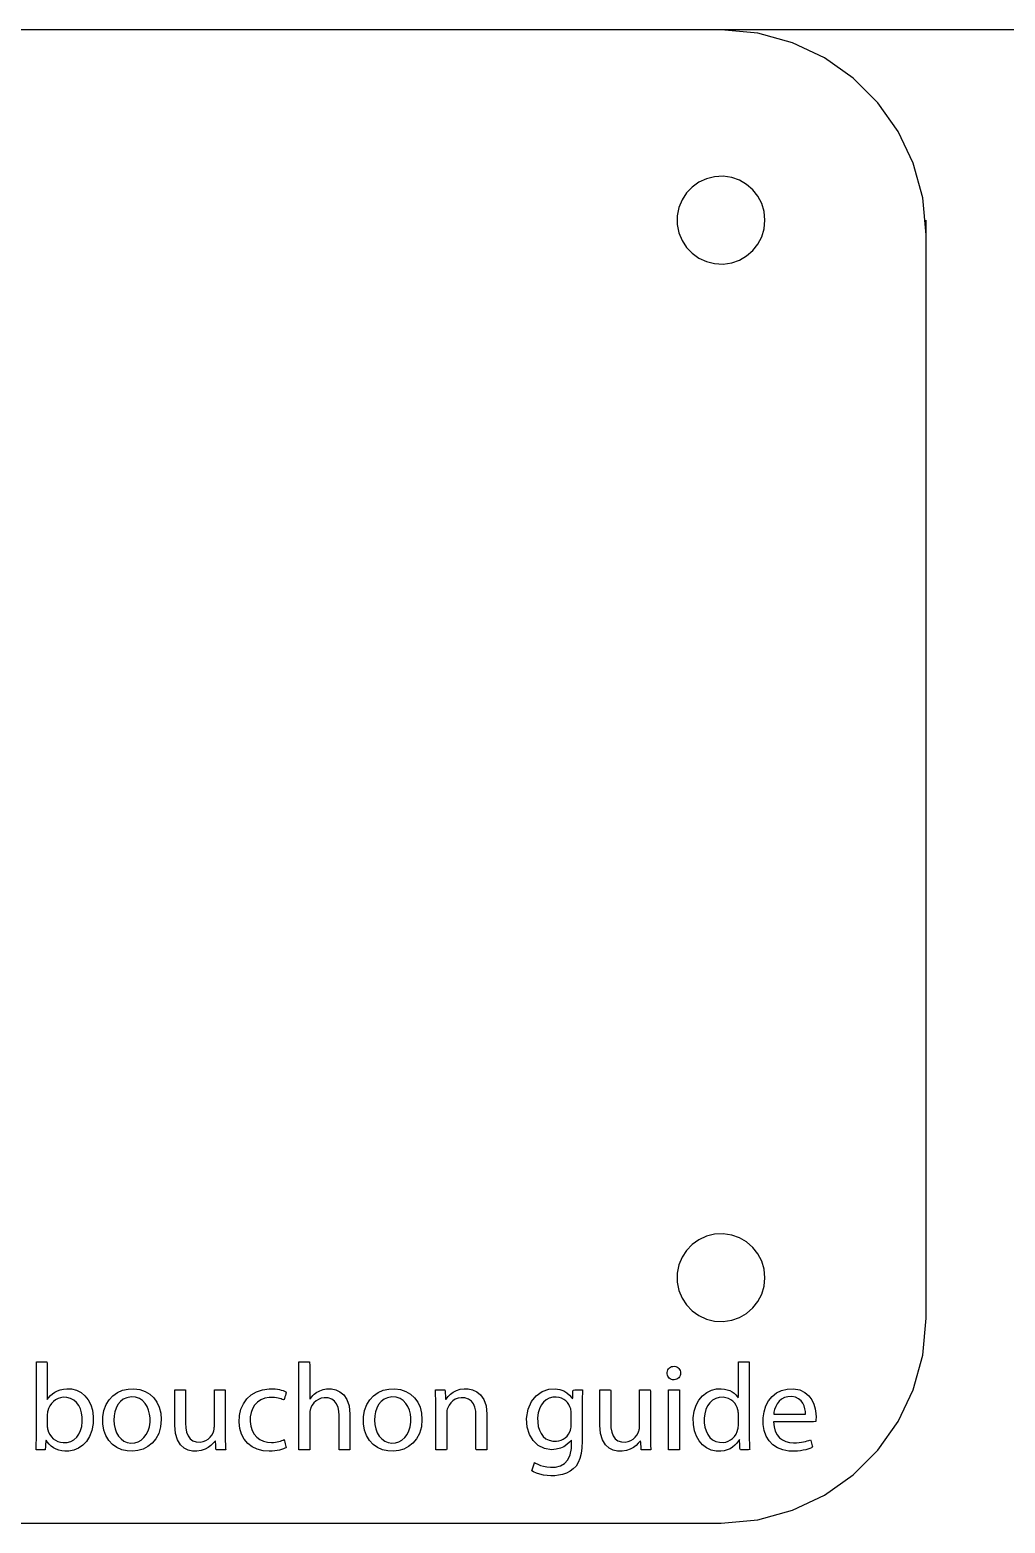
# Model space of a CAD drawing. Header units: metres. Extents: x -26 to 521, y 602 to 1019.
# Drawn here: x 394.6 to 427.9, y 604.7 to 655.7 of the extents above; entities that cross this region are included whole.
import ezdxf

# ---------------------------------------------------------------- set-up
doc = ezdxf.new("R2010")
doc.units = ezdxf.units.M

msp = doc.modelspace()

# ---------------------------------------------------------------- linework, layer by layer
at = {"layer": 'COMPONENT1'}
for p, q in [((418.176, 655.651), (392.377, 655.651)), ((419.434, 655.538), (418.176, 655.651)), ((512.981, 655.651), (418.176, 655.651)), ((420.618, 655.213), (419.434, 655.538)), ((421.709, 654.695), (420.618, 655.213)), ((422.686, 654.005), (421.709, 654.695)), ((423.529, 653.161), (422.686, 654.005)), ((424.22, 652.184), (423.529, 653.161)), ((424.738, 651.093), (424.22, 652.184)), ((425.063, 649.909), (424.738, 651.093)), ((417.192, 650.283), (416.999, 650.081)), ((417.419, 650.446), (417.192, 650.283)), ((417.675, 650.565), (417.419, 650.446)), ((417.954, 650.635), (417.675, 650.565)), ((418.251, 650.649), (417.954, 650.635)), ((418.54, 650.606), (418.251, 650.649)), ((418.808, 650.512), (418.54, 650.606)), ((419.05, 650.37), (418.808, 650.512)), ((419.261, 650.187), (419.05, 650.37)), ((416.846, 649.847), (416.739, 649.584)), ((416.999, 650.081), (416.846, 649.847)), ((419.434, 649.968), (419.261, 650.187)), ((419.565, 649.718), (419.434, 649.968)), ((425.176, 648.651), (425.063, 649.909)), ((416.739, 649.584), (416.683, 649.3)), ((416.683, 649.3), (416.683, 649.002)), ((419.647, 649.444), (419.565, 649.718)), ((419.676, 649.151), (419.647, 649.444)), ((416.683, 649.002), (416.739, 648.718)), ((419.565, 648.583), (419.647, 648.857)), ((419.647, 648.857), (419.676, 649.151)), ((425.176, 648.651), (425.176, 649.151)), ((416.739, 648.718), (416.846, 648.455)), ((416.846, 648.455), (416.999, 648.221)), ((416.999, 648.221), (417.192, 648.019)), ((419.261, 648.115), (419.434, 648.334)), ((419.434, 648.334), (419.565, 648.583)), ((425.176, 611.651), (425.176, 648.651)), ((417.192, 648.019), (417.419, 647.856)), ((417.419, 647.856), (417.675, 647.737)), ((417.675, 647.737), (417.954, 647.667)), ((418.54, 647.695), (418.808, 647.79)), ((418.808, 647.79), (419.05, 647.932)), ((419.05, 647.932), (419.261, 648.115)), ((417.954, 647.667), (418.251, 647.653)), ((418.251, 647.653), (418.54, 647.695)), ((417.192, 614.166), (416.999, 613.965)), ((417.419, 614.329), (417.192, 614.166)), ((417.675, 614.449), (417.419, 614.329)), ((417.954, 614.518), (417.675, 614.449)), ((418.251, 614.532), (417.954, 614.518)), ((418.54, 614.49), (418.251, 614.532)), ((418.808, 614.395), (418.54, 614.49)), ((419.05, 614.253), (418.808, 614.395)), ((419.261, 614.07), (419.05, 614.253)), ((419.434, 613.851), (419.261, 614.07)), ((416.846, 613.73), (416.739, 613.468)), ((416.999, 613.965), (416.846, 613.73)), ((419.565, 613.602), (419.434, 613.851)), ((419.647, 613.328), (419.565, 613.602)), ((416.739, 613.468), (416.683, 613.183)), ((416.683, 613.183), (416.683, 612.885)), ((419.676, 613.034), (419.647, 613.328)), ((419.647, 612.741), (419.676, 613.034)), ((416.683, 612.885), (416.739, 612.601)), ((416.739, 612.601), (416.846, 612.339)), ((419.565, 612.467), (419.647, 612.741)), ((416.846, 612.339), (416.999, 612.104)), ((416.999, 612.104), (417.192, 611.902)), ((419.05, 611.815), (419.261, 611.999)), ((419.261, 611.999), (419.434, 612.217)), ((419.434, 612.217), (419.565, 612.467)), ((417.192, 611.902), (417.419, 611.739)), ((417.419, 611.739), (417.675, 611.62)), ((417.675, 611.62), (417.954, 611.551)), ((417.954, 611.551), (418.251, 611.536)), ((418.251, 611.536), (418.54, 611.579)), ((418.54, 611.579), (418.808, 611.674)), ((418.808, 611.674), (419.05, 611.815)), ((425.063, 610.393), (425.176, 611.651)), ((424.738, 609.208), (425.063, 610.393)), ((424.22, 608.118), (424.738, 609.208)), ((423.529, 607.141), (424.22, 608.118)), ((422.686, 606.297), (423.529, 607.141)), ((421.709, 605.607), (422.686, 606.297)), ((420.618, 605.089), (421.709, 605.607)), ((419.434, 604.764), (420.618, 605.089)), ((392.377, 604.651), (418.176, 604.651)), ((418.176, 604.651), (419.434, 604.764))]:
    msp.add_line(p, q, dxfattribs=at)
at = {"layer": 'COMPONENT12'}
for p, q in [((394.801, 610.156), (394.857, 610.156)), ((394.801, 610.052), (394.801, 610.156)), ((394.801, 609.776), (394.801, 610.052)), ((394.857, 610.156), (394.915, 610.156)), ((394.915, 610.156), (394.982, 610.156)), ((394.982, 610.156), (395.049, 610.156)), ((395.049, 610.156), (395.108, 610.156)), ((395.108, 610.156), (395.151, 610.156)), ((395.151, 610.156), (395.169, 610.11)), ((395.169, 610.11), (395.169, 609.973)), ((395.169, 609.973), (395.169, 609.774)), ((403.763, 610.156), (403.843, 610.156)), ((403.763, 609.973), (403.763, 610.156)), ((403.763, 609.507), (403.763, 609.973)), ((403.843, 610.156), (403.921, 610.156)), ((403.921, 610.156), (404.004, 610.156)), ((404.004, 610.156), (404.077, 610.156)), ((404.077, 610.156), (404.125, 610.156)), ((404.125, 610.156), (404.135, 610.023)), ((404.135, 610.023), (404.135, 609.795)), ((416.411, 609.95), (416.446, 609.976)), ((416.446, 609.976), (416.486, 609.995)), ((416.486, 609.995), (416.532, 610.006)), ((416.532, 610.006), (416.581, 610.008)), ((416.581, 610.008), (416.627, 610.001)), ((416.627, 610.001), (416.669, 609.987)), ((416.669, 609.987), (416.706, 609.965)), ((416.706, 609.965), (416.737, 609.937)), ((418.769, 610.112), (418.769, 610.156)), ((418.769, 610.156), (418.83, 610.156)), ((418.769, 609.982), (418.769, 610.112)), ((418.769, 609.793), (418.769, 609.982)), ((418.83, 610.156), (418.889, 610.156)), ((418.889, 610.156), (418.956, 610.156)), ((418.956, 610.156), (419.023, 610.156)), ((419.023, 610.156), (419.081, 610.156)), ((419.081, 610.156), (419.137, 610.156)), ((419.137, 610.156), (419.137, 610.052)), ((419.137, 610.052), (419.137, 609.776)), ((394.801, 609.386), (394.801, 609.776)), ((395.169, 609.774), (395.169, 609.543)), ((395.169, 609.543), (395.169, 609.307)), ((403.763, 608.879), (403.763, 609.507)), ((404.135, 609.795), (404.135, 609.515)), ((404.135, 609.515), (404.135, 609.235)), ((416.337, 609.798), (416.345, 609.842)), ((416.337, 609.752), (416.337, 609.798)), ((416.344, 609.709), (416.337, 609.752)), ((416.359, 609.669), (416.344, 609.709)), ((416.345, 609.842), (416.36, 609.882)), ((416.38, 609.633), (416.359, 609.669)), ((416.36, 609.882), (416.382, 609.919)), ((416.408, 609.602), (416.38, 609.633)), ((416.382, 609.919), (416.411, 609.95)), ((416.442, 609.578), (416.408, 609.602)), ((416.48, 609.559), (416.442, 609.578)), ((416.524, 609.549), (416.48, 609.559)), ((416.573, 609.547), (416.524, 609.549)), ((416.623, 609.553), (416.573, 609.547)), ((416.667, 609.568), (416.623, 609.553)), ((416.706, 609.589), (416.667, 609.568)), ((416.738, 609.617), (416.706, 609.589)), ((416.737, 609.937), (416.763, 609.903)), ((416.763, 609.65), (416.738, 609.617)), ((416.763, 609.903), (416.781, 609.864)), ((416.782, 609.688), (416.763, 609.65)), ((416.781, 609.864), (416.793, 609.821)), ((416.793, 609.73), (416.782, 609.688)), ((416.793, 609.821), (416.797, 609.775)), ((416.797, 609.775), (416.793, 609.73)), ((418.769, 609.573), (418.769, 609.793)), ((418.769, 609.349), (418.769, 609.573)), ((419.137, 609.776), (419.137, 609.386)), ((394.801, 608.937), (394.801, 609.386)), ((395.169, 609.307), (395.169, 609.097)), ((395.169, 609.097), (395.169, 608.942)), ((395.169, 608.942), (395.169, 608.871)), ((395.217, 608.931), (395.278, 609.006)), ((395.278, 609.006), (395.348, 609.071)), ((395.348, 609.071), (395.427, 609.127)), ((395.427, 609.127), (395.516, 609.173)), ((395.516, 609.173), (395.613, 609.207)), ((395.613, 609.207), (395.72, 609.23)), ((395.714, 608.949), (395.623, 608.934)), ((395.835, 608.945), (395.714, 608.949)), ((395.72, 609.23), (395.835, 609.241)), ((395.835, 609.241), (395.999, 609.233)), ((395.964, 608.913), (395.835, 608.945)), ((395.999, 609.233), (396.171, 609.19)), ((396.171, 609.19), (396.324, 609.112)), ((396.324, 609.112), (396.457, 609.002)), ((396.457, 609.002), (396.568, 608.863)), ((397.28, 608.866), (397.41, 609.004)), ((397.41, 609.004), (397.564, 609.113)), ((397.564, 609.113), (397.737, 609.189)), ((397.737, 609.189), (397.927, 609.232)), ((398.03, 608.962), (397.887, 608.936)), ((397.927, 609.232), (398.13, 609.241)), ((398.182, 608.952), (398.03, 608.962)), ((398.13, 609.241), (398.331, 609.213)), ((398.314, 608.909), (398.182, 608.952)), ((398.331, 609.213), (398.512, 609.151)), ((398.512, 609.151), (398.671, 609.057)), ((398.671, 609.057), (398.806, 608.934)), ((399.521, 609.166), (399.524, 609.2)), ((399.521, 609.013), (399.521, 609.166)), ((399.521, 608.778), (399.521, 609.013)), ((399.524, 609.2), (399.56, 609.2)), ((399.56, 609.2), (399.626, 609.2)), ((399.626, 609.2), (399.707, 609.2)), ((399.707, 609.2), (399.789, 609.2)), ((399.789, 609.2), (399.855, 609.2)), ((399.855, 609.2), (399.891, 609.2)), ((399.891, 609.2), (399.894, 609.168)), ((399.894, 609.168), (399.894, 609.023)), ((399.894, 609.023), (399.894, 608.802)), ((400.875, 609.165), (400.878, 609.2)), ((400.875, 609.004), (400.875, 609.165)), ((400.875, 608.759), (400.875, 609.004)), ((400.878, 609.2), (400.914, 609.2)), ((400.914, 609.2), (400.98, 609.2)), ((400.98, 609.2), (401.061, 609.2)), ((401.061, 609.2), (401.143, 609.2)), ((401.143, 609.2), (401.209, 609.2)), ((401.209, 609.2), (401.245, 609.2)), ((401.245, 609.2), (401.248, 609.158)), ((401.248, 609.158), (401.248, 608.968)), ((401.248, 608.968), (401.248, 608.677)), ((401.983, 608.896), (402.132, 609.032)), ((402.132, 609.032), (402.311, 609.137)), ((402.311, 609.137), (402.516, 609.207)), ((402.516, 609.207), (402.745, 609.24)), ((402.75, 608.943), (402.594, 608.916)), ((402.745, 609.24), (402.875, 609.241)), ((402.863, 608.945), (402.75, 608.943)), ((402.931, 608.94), (402.863, 608.945)), ((402.875, 609.241), (402.953, 609.235)), ((402.995, 608.932), (402.931, 608.94)), ((402.953, 609.235), (403.027, 609.226)), ((403.027, 609.226), (403.097, 609.213)), ((403.097, 609.213), (403.162, 609.197)), ((403.162, 609.197), (403.221, 609.179)), ((403.221, 609.179), (403.274, 609.16)), ((403.284, 608.962), (403.269, 608.913)), ((403.274, 609.16), (403.319, 609.14)), ((403.299, 609.014), (403.284, 608.962)), ((403.314, 609.063), (403.299, 609.014)), ((403.326, 609.103), (403.314, 609.063)), ((403.319, 609.14), (403.326, 609.103)), ((404.135, 609.235), (404.135, 609.007)), ((404.135, 609.007), (404.135, 608.883)), ((404.173, 608.921), (404.206, 608.966)), ((404.206, 608.966), (404.243, 609.009)), ((404.243, 609.009), (404.284, 609.05)), ((404.284, 609.05), (404.329, 609.087)), ((404.329, 609.087), (404.377, 609.121)), ((404.377, 609.121), (404.427, 609.15)), ((404.427, 609.15), (404.479, 609.175)), ((404.479, 609.175), (404.533, 609.197)), ((404.533, 609.197), (404.59, 609.215)), ((404.59, 609.215), (404.648, 609.228)), ((404.648, 609.228), (404.708, 609.237)), ((404.708, 609.237), (404.77, 609.242)), ((404.77, 609.242), (404.878, 609.236)), ((404.878, 609.236), (405.019, 609.204)), ((405.019, 609.204), (405.162, 609.137)), ((405.162, 609.137), (405.294, 609.028)), ((405.294, 609.028), (405.404, 608.868)), ((406.182, 608.866), (406.313, 609.004)), ((406.313, 609.004), (406.466, 609.113)), ((406.466, 609.113), (406.64, 609.189)), ((406.64, 609.189), (406.829, 609.232)), ((406.932, 608.962), (406.79, 608.936)), ((406.829, 609.232), (407.032, 609.241)), ((407.085, 608.952), (406.932, 608.962)), ((407.032, 609.241), (407.233, 609.213)), ((407.216, 608.909), (407.085, 608.952)), ((407.233, 609.213), (407.414, 609.151)), ((407.414, 609.151), (407.573, 609.057)), ((407.573, 609.057), (407.709, 608.934)), ((408.423, 609.149), (408.422, 609.2)), ((408.422, 609.2), (408.454, 609.2)), ((408.428, 609.072), (408.423, 609.149)), ((408.431, 608.994), (408.428, 609.072)), ((408.433, 608.913), (408.431, 608.994)), ((408.454, 609.2), (408.513, 609.2)), ((408.513, 609.2), (408.585, 609.2)), ((408.585, 609.2), (408.657, 609.2)), ((408.657, 609.2), (408.715, 609.2)), ((408.715, 609.2), (408.747, 609.2)), ((408.747, 609.2), (408.753, 609.147)), ((408.753, 609.147), (408.757, 609.081)), ((408.757, 609.081), (408.762, 609.005)), ((408.762, 609.005), (408.766, 608.934)), ((408.795, 608.89), (408.856, 608.974)), ((408.856, 608.974), (408.934, 609.053)), ((408.934, 609.053), (409.029, 609.123)), ((409.029, 609.123), (409.14, 609.18)), ((409.14, 609.18), (409.266, 609.221)), ((409.266, 609.221), (409.406, 609.24)), ((409.406, 609.24), (409.545, 609.236)), ((409.545, 609.236), (409.689, 609.204)), ((409.689, 609.204), (409.833, 609.137)), ((409.833, 609.137), (409.967, 609.028)), ((409.967, 609.028), (410.077, 608.868)), ((411.699, 608.8), (411.863, 609.003)), ((411.863, 609.003), (412.065, 609.146)), ((412.065, 609.146), (412.293, 609.225)), ((412.293, 609.225), (412.514, 609.241)), ((412.43, 608.948), (412.311, 608.916)), ((412.55, 608.954), (412.43, 608.948)), ((412.514, 609.241), (412.673, 609.218)), ((412.644, 608.942), (412.55, 608.954)), ((412.729, 608.916), (412.644, 608.942)), ((412.673, 609.218), (412.806, 609.17)), ((412.806, 609.17), (412.916, 609.105)), ((412.916, 609.105), (413.003, 609.027)), ((413.003, 609.027), (413.07, 608.942)), ((413.07, 608.942), (413.101, 608.891)), ((413.101, 608.891), (413.111, 608.943)), ((413.111, 608.943), (413.114, 609.013)), ((413.114, 609.013), (413.117, 609.091)), ((413.117, 609.091), (413.12, 609.158)), ((413.12, 609.158), (413.122, 609.197)), ((413.122, 609.197), (413.185, 609.2)), ((413.185, 609.2), (413.262, 609.2)), ((413.262, 609.2), (413.345, 609.2)), ((413.345, 609.2), (413.414, 609.2)), ((413.414, 609.2), (413.45, 609.2)), ((413.439, 608.975), (413.437, 608.879)), ((413.443, 609.062), (413.439, 608.975)), ((413.447, 609.142), (413.443, 609.062)), ((413.45, 609.2), (413.447, 609.142)), ((414.037, 609.166), (414.04, 609.2)), ((414.037, 609.013), (414.037, 609.166)), ((414.037, 608.778), (414.037, 609.013)), ((414.04, 609.2), (414.076, 609.2)), ((414.076, 609.2), (414.142, 609.2)), ((414.142, 609.2), (414.223, 609.2)), ((414.223, 609.2), (414.305, 609.2)), ((414.305, 609.2), (414.371, 609.2)), ((414.371, 609.2), (414.407, 609.2)), ((414.407, 609.2), (414.41, 609.168)), ((414.41, 609.168), (414.41, 609.023)), ((414.41, 609.023), (414.41, 608.802)), ((415.391, 609.165), (415.394, 609.2)), ((415.391, 609.004), (415.391, 609.165)), ((415.391, 608.759), (415.391, 609.004)), ((415.394, 609.2), (415.43, 609.2)), ((415.43, 609.2), (415.496, 609.2)), ((415.496, 609.2), (415.577, 609.2)), ((415.577, 609.2), (415.659, 609.2)), ((415.659, 609.2), (415.725, 609.2)), ((415.725, 609.2), (415.761, 609.2)), ((415.761, 609.2), (415.763, 609.158)), ((415.763, 609.158), (415.763, 608.968)), ((415.763, 608.968), (415.763, 608.677)), ((416.382, 607.152), (416.382, 609.2)), ((416.382, 609.2), (416.755, 609.2)), ((416.755, 609.2), (416.755, 607.152)), ((417.423, 608.856), (417.545, 609)), ((417.545, 609), (417.688, 609.112)), ((417.688, 609.112), (417.849, 609.19)), ((417.849, 609.19), (418.022, 609.234)), ((418.117, 608.942), (417.993, 608.907)), ((418.022, 609.234), (418.182, 609.241)), ((418.244, 608.949), (418.117, 608.942)), ((418.182, 609.241), (418.291, 609.23)), ((418.341, 608.936), (418.244, 608.949)), ((418.291, 609.23), (418.39, 609.208)), ((418.39, 609.208), (418.479, 609.176)), ((418.479, 609.176), (418.558, 609.135)), ((418.558, 609.135), (418.626, 609.087)), ((418.626, 609.087), (418.684, 609.034)), ((418.684, 609.034), (418.732, 608.977)), ((418.732, 608.977), (418.761, 608.933)), ((418.761, 608.933), (418.769, 609.002)), ((418.769, 609.15), (418.769, 609.349)), ((418.769, 609.002), (418.769, 609.15)), ((419.137, 609.386), (419.137, 608.937)), ((419.799, 608.829), (419.918, 608.978)), ((419.918, 608.978), (420.064, 609.098)), ((420.064, 609.098), (420.236, 609.184)), ((420.236, 609.184), (420.43, 609.232)), ((420.456, 608.969), (420.34, 608.938)), ((420.43, 609.232), (420.653, 609.239)), ((420.592, 608.973), (420.456, 608.969)), ((420.721, 608.949), (420.592, 608.973)), ((420.653, 609.239), (420.865, 609.198)), ((420.825, 608.9), (420.721, 608.949)), ((420.865, 609.198), (421.037, 609.116)), ((421.037, 609.116), (421.172, 609.001)), ((421.172, 609.001), (421.273, 608.863)), ((394.801, 608.486), (394.801, 608.937)), ((394.801, 608.089), (394.801, 608.486)), ((395.169, 608.871), (395.217, 608.931)), ((395.181, 608.453), (395.174, 608.416)), ((395.189, 608.488), (395.181, 608.453)), ((395.214, 608.564), (395.189, 608.488)), ((395.258, 608.655), (395.214, 608.564)), ((395.315, 608.736), (395.258, 608.655)), ((395.381, 608.805), (395.315, 608.736)), ((395.455, 608.861), (395.381, 608.805)), ((395.537, 608.905), (395.455, 608.861)), ((395.623, 608.934), (395.537, 608.905)), ((396.076, 608.854), (395.964, 608.913)), ((396.17, 608.772), (396.076, 608.854)), ((396.246, 608.67), (396.17, 608.772)), ((396.304, 608.55), (396.246, 608.67)), ((396.343, 608.417), (396.304, 608.55)), ((396.568, 608.863), (396.653, 608.697)), ((396.653, 608.697), (396.711, 608.507)), ((396.711, 608.507), (396.74, 608.295)), ((397.067, 608.28), (397.105, 608.502)), ((397.105, 608.502), (397.177, 608.698)), ((397.177, 608.698), (397.28, 608.866)), ((397.477, 608.449), (397.451, 608.312)), ((397.521, 608.58), (397.477, 608.449)), ((397.583, 608.698), (397.521, 608.58)), ((397.665, 608.8), (397.583, 608.698)), ((397.766, 608.881), (397.665, 608.8)), ((397.887, 608.936), (397.766, 608.881)), ((398.423, 608.837), (398.314, 608.909)), ((398.512, 608.742), (398.423, 608.837)), ((398.581, 608.63), (398.512, 608.742)), ((398.632, 608.505), (398.581, 608.63)), ((398.665, 608.375), (398.632, 608.505)), ((398.806, 608.934), (398.915, 608.783)), ((398.915, 608.783), (398.996, 608.607)), ((398.996, 608.607), (399.046, 608.41)), ((399.521, 608.512), (399.521, 608.778)), ((399.521, 608.261), (399.521, 608.512)), ((399.894, 608.802), (399.894, 608.55)), ((399.894, 608.55), (399.894, 608.314)), ((400.875, 608.48), (400.875, 608.759)), ((400.875, 608.218), (400.875, 608.48)), ((401.248, 608.677), (401.248, 608.346)), ((401.731, 608.332), (401.78, 608.542)), ((401.78, 608.542), (401.865, 608.731)), ((401.865, 608.731), (401.983, 608.896)), ((402.178, 608.56), (402.128, 608.426)), ((402.25, 608.68), (402.178, 608.56)), ((402.344, 608.781), (402.25, 608.68)), ((402.459, 608.86), (402.344, 608.781)), ((402.594, 608.916), (402.459, 608.86)), ((403.053, 608.921), (402.995, 608.932)), ((403.105, 608.907), (403.053, 608.921)), ((403.153, 608.891), (403.105, 608.907)), ((403.195, 608.874), (403.153, 608.891)), ((403.233, 608.857), (403.195, 608.874)), ((403.257, 608.874), (403.233, 608.857)), ((403.269, 608.913), (403.257, 608.874)), ((403.763, 608.209), (403.763, 608.879)), ((404.135, 608.883), (404.173, 608.921)), ((404.137, 608.445), (404.136, 608.417)), ((404.139, 608.472), (404.137, 608.445)), ((404.142, 608.498), (404.139, 608.472)), ((404.148, 608.524), (404.142, 608.498)), ((404.155, 608.549), (404.148, 608.524)), ((404.172, 608.595), (404.155, 608.549)), ((404.217, 608.68), (404.172, 608.595)), ((404.276, 608.757), (404.217, 608.68)), ((404.347, 608.824), (404.276, 608.757)), ((404.429, 608.877), (404.347, 608.824)), ((404.522, 608.914), (404.429, 608.877)), ((404.624, 608.932), (404.522, 608.914)), ((404.758, 608.925), (404.624, 608.932)), ((404.882, 608.885), (404.758, 608.925)), ((404.978, 608.815), (404.882, 608.885)), ((405.049, 608.72), (404.978, 608.815)), ((405.098, 608.604), (405.049, 608.72)), ((405.125, 608.472), (405.098, 608.604)), ((405.134, 608.328), (405.125, 608.472)), ((405.404, 608.868), (405.478, 608.652)), ((405.478, 608.652), (405.506, 608.37)), ((405.969, 608.28), (406.007, 608.502)), ((406.007, 608.502), (406.079, 608.698)), ((406.079, 608.698), (406.182, 608.866)), ((406.379, 608.449), (406.353, 608.312)), ((406.423, 608.58), (406.379, 608.449)), ((406.485, 608.698), (406.423, 608.58)), ((406.567, 608.8), (406.485, 608.698)), ((406.668, 608.881), (406.567, 608.8)), ((406.79, 608.936), (406.668, 608.881)), ((407.326, 608.837), (407.216, 608.909)), ((407.415, 608.742), (407.326, 608.837)), ((407.484, 608.63), (407.415, 608.742)), ((407.534, 608.505), (407.484, 608.63)), ((407.567, 608.375), (407.534, 608.505)), ((407.709, 608.934), (407.818, 608.783)), ((407.818, 608.783), (407.898, 608.607)), ((407.898, 608.607), (407.948, 608.41)), ((408.435, 608.828), (408.433, 608.913)), ((408.436, 608.74), (408.435, 608.828)), ((408.436, 608.646), (408.436, 608.74)), ((408.436, 608.555), (408.436, 608.646)), ((408.436, 608.323), (408.436, 608.555)), ((408.766, 608.934), (408.769, 608.882)), ((408.769, 608.882), (408.795, 608.89)), ((408.811, 608.44), (408.809, 608.412)), ((408.814, 608.467), (408.811, 608.44)), ((408.818, 608.494), (408.814, 608.467)), ((408.829, 608.542), (408.818, 608.494)), ((408.845, 608.587), (408.829, 608.542)), ((408.889, 608.676), (408.845, 608.587)), ((408.947, 608.756), (408.889, 608.676)), ((409.019, 608.825), (408.947, 608.756)), ((409.102, 608.88), (409.019, 608.825)), ((409.195, 608.918), (409.102, 608.88)), ((409.298, 608.936), (409.195, 608.918)), ((409.432, 608.929), (409.298, 608.936)), ((409.556, 608.889), (409.432, 608.929)), ((409.652, 608.819), (409.556, 608.889)), ((409.723, 608.724), (409.652, 608.819)), ((409.771, 608.609), (409.723, 608.724)), ((409.799, 608.476), (409.771, 608.609)), ((409.807, 608.332), (409.799, 608.476)), ((410.077, 608.868), (410.152, 608.652)), ((410.152, 608.652), (410.18, 608.37)), ((411.536, 608.22), (411.586, 608.538)), ((411.586, 608.538), (411.699, 608.8)), ((411.976, 608.555), (411.934, 608.413)), ((412.035, 608.677), (411.976, 608.555)), ((412.113, 608.779), (412.035, 608.677)), ((412.205, 608.859), (412.113, 608.779)), ((412.311, 608.916), (412.205, 608.859)), ((412.806, 608.877), (412.729, 608.916)), ((412.873, 608.827), (412.806, 608.877)), ((412.93, 608.767), (412.873, 608.827)), ((412.978, 608.699), (412.93, 608.767)), ((413.016, 608.625), (412.978, 608.699)), ((413.042, 608.554), (413.016, 608.625)), ((413.052, 608.518), (413.042, 608.554)), ((413.058, 608.479), (413.052, 608.518)), ((413.062, 608.437), (413.058, 608.479)), ((413.062, 608.392), (413.062, 608.437)), ((413.437, 608.879), (413.435, 608.773)), ((413.435, 608.773), (413.435, 608.656)), ((413.435, 608.656), (413.435, 608.569)), ((413.435, 608.569), (413.435, 608.354)), ((414.037, 608.512), (414.037, 608.778)), ((414.037, 608.261), (414.037, 608.512)), ((414.41, 608.802), (414.41, 608.55)), ((414.41, 608.55), (414.41, 608.314)), ((415.391, 608.48), (415.391, 608.759)), ((415.391, 608.218), (415.391, 608.48)), ((415.763, 608.677), (415.763, 608.346)), ((417.228, 608.25), (417.26, 608.479)), ((417.26, 608.479), (417.327, 608.682)), ((417.327, 608.682), (417.423, 608.856)), ((417.66, 608.529), (417.622, 608.388)), ((417.718, 608.654), (417.66, 608.529)), ((417.793, 608.76), (417.718, 608.654)), ((417.885, 608.846), (417.793, 608.76)), ((417.993, 608.907), (417.885, 608.846)), ((418.43, 608.908), (418.341, 608.936)), ((418.511, 608.865), (418.43, 608.908)), ((418.582, 608.811), (418.511, 608.865)), ((418.643, 608.747), (418.582, 608.811)), ((418.692, 608.674), (418.643, 608.747)), ((418.73, 608.595), (418.692, 608.674)), ((418.753, 608.52), (418.73, 608.595)), ((418.76, 608.483), (418.753, 608.52)), ((418.766, 608.443), (418.76, 608.483)), ((418.768, 608.403), (418.766, 608.443)), ((419.137, 608.937), (419.137, 608.486)), ((419.137, 608.486), (419.137, 608.089)), ((419.616, 608.242), (419.646, 608.457)), ((419.646, 608.457), (419.708, 608.654)), ((419.708, 608.654), (419.799, 608.829)), ((419.982, 608.438), (419.977, 608.375)), ((420.006, 608.536), (419.982, 608.438)), ((420.044, 608.634), (420.006, 608.536)), ((420.095, 608.728), (420.044, 608.634)), ((420.161, 608.813), (420.095, 608.728)), ((420.242, 608.884), (420.161, 608.813)), ((420.34, 608.938), (420.242, 608.884)), ((420.907, 608.831), (420.825, 608.9)), ((420.969, 608.748), (420.907, 608.831)), ((421.013, 608.655), (420.969, 608.748)), ((421.041, 608.559), (421.013, 608.655)), ((421.056, 608.463), (421.041, 608.559)), ((421.059, 608.375), (421.056, 608.463)), ((421.273, 608.863), (421.345, 608.71)), ((421.345, 608.71), (421.39, 608.551)), ((421.39, 608.551), (421.414, 608.395)), ((394.801, 607.802), (394.801, 608.089)), ((395.17, 608.376), (395.169, 608.336)), ((395.169, 608.336), (395.169, 608.274)), ((395.169, 608.274), (395.169, 608.216)), ((395.169, 608.216), (395.169, 608.15)), ((395.169, 608.15), (395.169, 608.084)), ((395.169, 608.084), (395.169, 608.028)), ((395.169, 608.028), (395.169, 607.973)), ((395.169, 607.973), (395.17, 607.939)), ((395.174, 608.416), (395.17, 608.376)), ((395.17, 607.939), (395.173, 607.905)), ((396.307, 607.813), (396.346, 607.956)), ((396.363, 608.274), (396.343, 608.417)), ((396.346, 607.956), (396.365, 608.116)), ((396.365, 608.116), (396.363, 608.274)), ((396.736, 608.049), (396.693, 607.813)), ((396.74, 608.295), (396.736, 608.049)), ((397.066, 608.044), (397.067, 608.28)), ((397.103, 607.831), (397.066, 608.044)), ((397.451, 608.312), (397.442, 608.172)), ((397.442, 608.172), (397.453, 608.014)), ((397.453, 608.014), (397.485, 607.868)), ((398.614, 607.802), (398.657, 607.942)), ((398.657, 607.942), (398.679, 608.098)), ((398.68, 608.244), (398.665, 608.375)), ((398.679, 608.098), (398.68, 608.244)), ((399.041, 607.936), (398.978, 607.716)), ((399.063, 608.193), (399.041, 607.936)), ((399.046, 608.41), (399.063, 608.193)), ((399.521, 608.075), (399.521, 608.261)), ((399.521, 608.002), (399.521, 608.075)), ((399.546, 607.715), (399.521, 608.002)), ((399.894, 608.314), (399.894, 608.139)), ((399.894, 608.139), (399.894, 608.07)), ((399.894, 608.07), (399.902, 607.903)), ((400.874, 607.915), (400.875, 607.947)), ((400.875, 608.023), (400.875, 608.218)), ((400.875, 607.947), (400.875, 608.023)), ((401.248, 608.346), (401.248, 608.035)), ((401.248, 608.035), (401.248, 607.805)), ((401.719, 608.104), (401.731, 608.332)), ((401.744, 607.886), (401.719, 608.104)), ((402.1, 608.28), (402.096, 608.12)), ((402.096, 608.12), (402.117, 607.958)), ((402.128, 608.426), (402.1, 608.28)), ((402.117, 607.958), (402.164, 607.815)), ((403.763, 607.621), (403.763, 608.209)), ((404.136, 608.417), (404.135, 608.387)), ((404.135, 608.387), (404.135, 608.312)), ((404.135, 608.312), (404.135, 608.121)), ((404.135, 608.121), (404.135, 607.862)), ((405.134, 608.257), (405.134, 608.328)), ((405.134, 608.074), (405.134, 608.257)), ((405.134, 607.828), (405.134, 608.074)), ((405.506, 608.37), (405.506, 608.296)), ((405.506, 608.296), (405.506, 608.107)), ((405.506, 608.107), (405.506, 607.852)), ((405.969, 608.044), (405.969, 608.28)), ((406.005, 607.831), (405.969, 608.044)), ((406.353, 608.312), (406.345, 608.172)), ((406.345, 608.172), (406.356, 608.014)), ((406.356, 608.014), (406.388, 607.868)), ((407.516, 607.802), (407.559, 607.942)), ((407.559, 607.942), (407.582, 608.098)), ((407.583, 608.244), (407.567, 608.375)), ((407.582, 608.098), (407.583, 608.244)), ((407.943, 607.936), (407.88, 607.716)), ((407.965, 608.193), (407.943, 607.936)), ((407.948, 608.41), (407.965, 608.193)), ((408.436, 608.01), (408.436, 608.323)), ((408.436, 607.678), (408.436, 608.01)), ((408.809, 608.412), (408.809, 608.383)), ((408.809, 608.383), (408.809, 608.309)), ((408.809, 608.309), (408.809, 608.117)), ((408.809, 608.117), (408.809, 607.86)), ((409.807, 608.261), (409.807, 608.332)), ((409.807, 608.077), (409.807, 608.261)), ((409.807, 607.83), (409.807, 608.077)), ((410.18, 608.37), (410.18, 608.296)), ((410.18, 608.296), (410.18, 608.107)), ((410.18, 608.107), (410.18, 607.852)), ((411.556, 607.929), (411.536, 608.22)), ((411.634, 607.679), (411.556, 607.929)), ((411.934, 608.413), (411.914, 608.253)), ((411.914, 608.253), (411.915, 608.097)), ((411.915, 608.097), (411.935, 607.957)), ((411.935, 607.957), (411.973, 607.828)), ((413.048, 607.88), (413.056, 607.929)), ((413.056, 607.929), (413.061, 607.979)), ((413.061, 607.979), (413.062, 608.024)), ((413.062, 608.336), (413.062, 608.392)), ((413.062, 608.279), (413.062, 608.336)), ((413.062, 608.213), (413.062, 608.279)), ((413.062, 608.146), (413.062, 608.213)), ((413.062, 608.087), (413.062, 608.146)), ((413.062, 608.024), (413.062, 608.087)), ((413.435, 608.354), (413.435, 608.065)), ((413.435, 608.065), (413.435, 607.771)), ((414.037, 608.075), (414.037, 608.261)), ((414.037, 608.002), (414.037, 608.075)), ((414.062, 607.715), (414.037, 608.002)), ((414.41, 608.314), (414.41, 608.139)), ((414.41, 608.139), (414.41, 608.07)), ((414.41, 608.07), (414.418, 607.903)), ((415.39, 607.915), (415.391, 607.947)), ((415.391, 608.023), (415.391, 608.218)), ((415.391, 607.947), (415.391, 608.023)), ((415.763, 608.346), (415.763, 608.035)), ((415.763, 608.035), (415.763, 607.805)), ((417.231, 608.015), (417.228, 608.25)), ((417.267, 607.806), (417.231, 608.015)), ((417.622, 608.388), (417.603, 608.233)), ((417.603, 608.233), (417.604, 608.077)), ((417.604, 608.077), (417.624, 607.933)), ((417.624, 607.933), (417.663, 607.8)), ((418.761, 607.893), (418.766, 607.931)), ((418.766, 607.931), (418.769, 607.971)), ((418.769, 608.366), (418.768, 608.403)), ((418.769, 608.312), (418.769, 608.366)), ((418.769, 608.257), (418.769, 608.312)), ((418.769, 608.193), (418.769, 608.257)), ((418.769, 608.129), (418.769, 608.193)), ((418.769, 608.072), (418.769, 608.129)), ((418.769, 608.011), (418.769, 608.072)), ((418.769, 607.971), (418.769, 608.011)), ((419.137, 608.089), (419.137, 607.802)), ((419.618, 608.018), (419.616, 608.242)), ((419.653, 607.81), (419.618, 608.018)), ((419.968, 608.108), (419.985, 607.935)), ((420.028, 608.108), (419.968, 608.108)), ((419.977, 608.375), (420.047, 608.375)), ((419.985, 607.935), (420.027, 607.788)), ((420.187, 608.108), (420.028, 608.108)), ((420.047, 608.375), (420.18, 608.375)), ((420.18, 608.375), (420.355, 608.375)), ((420.413, 608.108), (420.187, 608.108)), ((420.355, 608.375), (420.548, 608.375)), ((420.672, 608.108), (420.413, 608.108)), ((420.548, 608.375), (420.738, 608.375)), ((420.934, 608.108), (420.672, 608.108)), ((420.738, 608.375), (420.901, 608.375)), ((420.901, 608.375), (421.016, 608.375)), ((421.165, 608.108), (420.934, 608.108)), ((421.016, 608.375), (421.059, 608.375)), ((421.333, 608.108), (421.165, 608.108)), ((421.409, 608.123), (421.333, 608.108)), ((421.414, 608.159), (421.409, 608.123)), ((421.414, 608.395), (421.419, 608.275)), ((421.417, 608.2), (421.414, 608.159)), ((421.419, 608.249), (421.417, 608.2)), ((421.419, 608.275), (421.419, 608.249)), ((394.794, 607.342), (394.796, 607.409)), ((394.796, 607.409), (394.798, 607.478)), ((394.798, 607.478), (394.8, 607.548)), ((394.8, 607.548), (394.801, 607.618)), ((394.801, 607.681), (394.801, 607.802)), ((394.801, 607.618), (394.801, 607.681)), ((395.118, 607.419), (395.115, 607.363)), ((395.121, 607.462), (395.118, 607.419)), ((395.131, 607.486), (395.121, 607.462)), ((395.166, 607.431), (395.131, 607.486)), ((395.232, 607.347), (395.166, 607.431)), ((395.173, 607.905), (395.178, 607.872)), ((395.178, 607.872), (395.185, 607.84)), ((395.185, 607.84), (395.212, 607.759)), ((395.212, 607.759), (395.255, 607.674)), ((395.255, 607.674), (395.309, 607.6)), ((395.309, 607.6), (395.374, 607.535)), ((395.374, 607.535), (395.448, 607.482)), ((395.448, 607.482), (395.531, 607.441)), ((395.531, 607.441), (395.62, 607.414)), ((395.62, 607.414), (395.716, 607.402)), ((395.716, 607.402), (395.844, 607.409)), ((395.844, 607.409), (395.97, 607.442)), ((395.97, 607.442), (396.081, 607.501)), ((396.081, 607.501), (396.174, 607.584)), ((396.174, 607.584), (396.25, 607.689)), ((396.25, 607.689), (396.307, 607.813)), ((396.51, 607.444), (396.381, 607.31)), ((396.616, 607.612), (396.51, 607.444)), ((396.693, 607.813), (396.616, 607.612)), ((397.172, 607.641), (397.103, 607.831)), ((397.271, 607.478), (397.172, 607.641)), ((397.396, 607.342), (397.271, 607.478)), ((397.485, 607.868), (397.536, 607.737)), ((397.536, 607.737), (397.605, 607.623)), ((397.605, 607.623), (397.69, 607.528)), ((397.69, 607.528), (397.79, 607.456)), ((397.79, 607.456), (397.903, 607.407)), ((398.155, 607.393), (398.273, 607.428)), ((398.273, 607.428), (398.379, 607.488)), ((398.379, 607.488), (398.473, 607.572)), ((398.473, 607.572), (398.552, 607.677)), ((398.552, 607.677), (398.614, 607.802)), ((398.88, 607.531), (398.755, 607.381)), ((398.978, 607.716), (398.88, 607.531)), ((399.613, 607.493), (399.546, 607.715)), ((399.714, 607.329), (399.613, 607.493)), ((399.902, 607.903), (399.929, 607.757)), ((399.929, 607.757), (399.976, 607.632)), ((399.976, 607.632), (400.045, 607.533)), ((400.045, 607.533), (400.138, 607.462)), ((400.138, 607.462), (400.256, 607.422)), ((400.256, 607.422), (400.387, 607.416)), ((400.387, 607.416), (400.491, 607.434)), ((400.491, 607.434), (400.583, 607.47)), ((400.583, 607.47), (400.664, 607.522)), ((400.664, 607.522), (400.733, 607.585)), ((400.733, 607.585), (400.788, 607.656)), ((400.788, 607.656), (400.83, 607.732)), ((400.83, 607.732), (400.847, 607.773)), ((400.914, 607.466), (400.834, 607.383)), ((400.847, 607.773), (400.855, 607.798)), ((400.855, 607.798), (400.862, 607.825)), ((400.862, 607.825), (400.868, 607.854)), ((400.868, 607.854), (400.872, 607.884)), ((400.872, 607.884), (400.874, 607.915)), ((400.918, 607.414), (400.914, 607.466)), ((400.922, 607.344), (400.918, 607.414)), ((401.248, 607.805), (401.248, 607.715)), ((401.248, 607.715), (401.248, 607.619)), ((401.248, 607.619), (401.249, 607.528)), ((401.249, 607.528), (401.25, 607.441)), ((401.25, 607.441), (401.253, 607.357)), ((401.803, 607.69), (401.744, 607.886)), ((401.895, 607.518), (401.803, 607.69)), ((402.016, 607.373), (401.895, 607.518)), ((402.164, 607.815), (402.233, 607.69)), ((402.233, 607.69), (402.322, 607.587)), ((402.322, 607.587), (402.429, 607.506)), ((402.429, 607.506), (402.552, 607.448)), ((402.552, 607.448), (402.689, 607.414)), ((402.689, 607.414), (402.821, 607.406)), ((402.821, 607.406), (402.895, 607.409)), ((402.895, 607.409), (402.963, 607.416)), ((402.963, 607.416), (403.025, 607.426)), ((403.025, 607.426), (403.082, 607.439)), ((403.082, 607.439), (403.134, 607.454)), ((403.134, 607.454), (403.182, 607.47)), ((403.182, 607.47), (403.226, 607.488)), ((403.226, 607.488), (403.263, 607.503)), ((403.263, 607.503), (403.273, 607.457)), ((403.273, 607.457), (403.283, 607.412)), ((403.283, 607.412), (403.295, 607.361)), ((403.763, 607.236), (403.763, 607.621)), ((404.135, 607.862), (404.135, 607.587)), ((404.135, 607.587), (404.135, 607.345)), ((405.134, 607.566), (405.134, 607.828)), ((405.134, 607.336), (405.134, 607.566)), ((405.506, 607.852), (405.506, 607.581)), ((405.506, 607.581), (405.506, 607.342)), ((406.074, 607.641), (406.005, 607.831)), ((406.173, 607.478), (406.074, 607.641)), ((406.299, 607.342), (406.173, 607.478)), ((406.388, 607.868), (406.439, 607.737)), ((406.439, 607.737), (406.508, 607.623)), ((406.508, 607.623), (406.593, 607.528)), ((406.593, 607.528), (406.692, 607.456)), ((406.692, 607.456), (406.805, 607.407)), ((407.057, 607.393), (407.175, 607.428)), ((407.175, 607.428), (407.282, 607.488)), ((407.282, 607.488), (407.376, 607.572)), ((407.376, 607.572), (407.454, 607.677)), ((407.454, 607.677), (407.516, 607.802)), ((407.783, 607.531), (407.657, 607.381)), ((407.88, 607.716), (407.783, 607.531)), ((408.436, 607.385), (408.436, 607.678)), ((408.809, 607.86), (408.809, 607.585)), ((408.809, 607.585), (408.809, 607.344)), ((409.807, 607.568), (409.807, 607.83)), ((409.807, 607.337), (409.807, 607.568)), ((410.18, 607.852), (410.18, 607.581)), ((410.18, 607.581), (410.18, 607.342)), ((411.762, 607.469), (411.634, 607.679)), ((411.936, 607.306), (411.762, 607.469)), ((411.973, 607.828), (412.03, 607.713)), ((412.03, 607.713), (412.105, 607.614)), ((412.105, 607.614), (412.198, 607.535)), ((412.198, 607.535), (412.308, 607.479)), ((412.308, 607.479), (412.436, 607.449)), ((412.436, 607.449), (412.553, 607.445)), ((412.553, 607.445), (412.636, 607.457)), ((412.636, 607.457), (412.715, 607.481)), ((412.715, 607.481), (412.789, 607.517)), ((412.789, 607.517), (412.857, 607.563)), ((412.857, 607.563), (412.917, 607.621)), ((412.997, 607.415), (412.913, 607.331)), ((412.917, 607.621), (412.968, 607.688)), ((412.968, 607.688), (413.01, 607.764)), ((413.067, 607.48), (412.997, 607.415)), ((413.01, 607.764), (413.035, 607.831)), ((413.035, 607.831), (413.048, 607.88)), ((413.067, 607.434), (413.067, 607.48)), ((413.067, 607.378), (413.067, 607.434)), ((413.435, 607.453), (413.426, 607.227)), ((413.435, 607.771), (413.435, 607.544)), ((413.435, 607.544), (413.435, 607.453)), ((414.129, 607.493), (414.062, 607.715)), ((414.23, 607.329), (414.129, 607.493)), ((414.418, 607.903), (414.445, 607.757)), ((414.445, 607.757), (414.492, 607.632)), ((414.492, 607.632), (414.561, 607.533)), ((414.561, 607.533), (414.654, 607.462)), ((414.654, 607.462), (414.772, 607.422)), ((414.772, 607.422), (414.903, 607.416)), ((414.903, 607.416), (415.007, 607.434)), ((415.007, 607.434), (415.099, 607.47)), ((415.099, 607.47), (415.18, 607.522)), ((415.18, 607.522), (415.248, 607.585)), ((415.248, 607.585), (415.304, 607.656)), ((415.304, 607.656), (415.346, 607.732)), ((415.346, 607.732), (415.363, 607.773)), ((415.43, 607.466), (415.349, 607.383)), ((415.363, 607.773), (415.371, 607.798)), ((415.371, 607.798), (415.378, 607.825)), ((415.378, 607.825), (415.384, 607.854)), ((415.384, 607.854), (415.388, 607.884)), ((415.388, 607.884), (415.39, 607.915)), ((415.434, 607.414), (415.43, 607.466)), ((415.438, 607.344), (415.434, 607.414)), ((415.763, 607.805), (415.763, 607.715)), ((415.763, 607.715), (415.764, 607.619)), ((415.764, 607.619), (415.765, 607.528)), ((415.765, 607.528), (415.766, 607.441)), ((415.766, 607.441), (415.769, 607.357)), ((417.334, 607.619), (417.267, 607.806)), ((417.428, 607.458), (417.334, 607.619)), ((417.546, 607.323), (417.428, 607.458)), ((417.663, 607.8), (417.72, 607.682)), ((417.72, 607.682), (417.794, 607.581)), ((417.794, 607.581), (417.887, 607.5)), ((417.887, 607.5), (417.998, 607.442)), ((417.998, 607.442), (418.125, 607.411)), ((418.125, 607.411), (418.246, 607.407)), ((418.246, 607.407), (418.335, 607.421)), ((418.335, 607.421), (418.42, 607.449)), ((418.42, 607.449), (418.5, 607.491)), ((418.5, 607.491), (418.572, 607.546)), ((418.572, 607.546), (418.636, 607.613)), ((418.636, 607.613), (418.689, 607.691)), ((418.689, 607.691), (418.731, 607.78)), ((418.769, 607.459), (418.715, 607.38)), ((418.731, 607.78), (418.753, 607.855)), ((418.753, 607.855), (418.761, 607.893)), ((418.807, 607.507), (418.769, 607.459)), ((418.808, 607.481), (418.807, 607.507)), ((418.811, 607.436), (418.808, 607.481)), ((418.813, 607.376), (418.811, 607.436)), ((419.137, 607.802), (419.137, 607.681)), ((419.137, 607.681), (419.138, 607.618)), ((419.138, 607.618), (419.139, 607.548)), ((419.139, 607.548), (419.14, 607.478)), ((419.14, 607.478), (419.142, 607.409)), ((419.142, 607.409), (419.145, 607.342)), ((419.721, 607.624), (419.653, 607.81)), ((419.819, 607.463), (419.721, 607.624)), ((419.947, 607.328), (419.819, 607.463)), ((420.027, 607.788), (420.091, 607.667)), ((420.091, 607.667), (420.176, 607.569)), ((420.176, 607.569), (420.277, 607.494)), ((420.277, 607.494), (420.392, 607.441)), ((420.392, 607.441), (420.519, 607.409)), ((420.519, 607.409), (420.655, 607.397)), ((420.841, 607.405), (420.919, 607.414)), ((420.919, 607.414), (420.991, 607.426)), ((420.991, 607.426), (421.057, 607.441)), ((421.057, 607.441), (421.118, 607.458)), ((421.118, 607.458), (421.174, 607.477)), ((421.174, 607.477), (421.226, 607.498)), ((421.226, 607.498), (421.245, 607.47)), ((421.245, 607.47), (421.255, 607.431)), ((421.255, 607.431), (421.267, 607.383)), ((394.788, 607.216), (394.791, 607.277)), ((394.794, 607.152), (394.788, 607.216)), ((394.791, 607.277), (394.794, 607.342)), ((394.826, 607.152), (394.794, 607.152)), ((394.874, 607.152), (394.826, 607.152)), ((394.931, 607.152), (394.874, 607.152)), ((394.989, 607.152), (394.931, 607.152)), ((395.041, 607.152), (394.989, 607.152)), ((395.102, 607.16), (395.041, 607.152)), ((395.104, 607.192), (395.102, 607.16)), ((395.107, 607.242), (395.104, 607.192)), ((395.111, 607.301), (395.107, 607.242)), ((395.115, 607.363), (395.111, 607.301)), ((395.305, 607.276), (395.232, 607.347)), ((395.385, 607.218), (395.305, 607.276)), ((395.471, 607.173), (395.385, 607.218)), ((395.564, 607.139), (395.471, 607.173)), ((395.662, 607.117), (395.564, 607.139)), ((395.767, 607.107), (395.662, 607.117)), ((395.906, 607.109), (395.767, 607.107)), ((396.073, 607.143), (395.906, 607.109)), ((396.233, 607.21), (396.073, 607.143)), ((396.381, 607.31), (396.233, 607.21)), ((397.544, 607.235), (397.396, 607.342)), ((397.712, 607.159), (397.544, 607.235)), ((397.896, 607.115), (397.712, 607.159)), ((398.088, 607.106), (397.896, 607.115)), ((397.903, 607.407), (398.027, 607.386)), ((398.027, 607.386), (398.155, 607.393)), ((398.267, 607.128), (398.088, 607.106)), ((398.442, 607.181), (398.267, 607.128)), ((398.606, 607.265), (398.442, 607.181)), ((398.755, 607.381), (398.606, 607.265)), ((399.84, 607.215), (399.714, 607.329)), ((399.982, 607.145), (399.84, 607.215)), ((400.13, 607.111), (399.982, 607.145)), ((400.281, 607.107), (400.13, 607.111)), ((400.429, 607.129), (400.281, 607.107)), ((400.558, 607.173), (400.429, 607.129)), ((400.668, 607.234), (400.558, 607.173)), ((400.76, 607.306), (400.668, 607.234)), ((400.834, 607.383), (400.76, 607.306)), ((400.927, 607.27), (400.922, 607.344)), ((400.931, 607.204), (400.927, 607.27)), ((400.937, 607.152), (400.931, 607.204)), ((400.969, 607.152), (400.937, 607.152)), ((401.027, 607.152), (400.969, 607.152)), ((401.099, 607.152), (401.027, 607.152)), ((401.171, 607.152), (401.099, 607.152)), ((401.23, 607.152), (401.171, 607.152)), ((401.262, 607.152), (401.23, 607.152)), ((401.253, 607.357), (401.256, 607.277)), ((401.256, 607.277), (401.261, 607.201)), ((401.261, 607.201), (401.262, 607.152)), ((402.166, 607.257), (402.016, 607.373)), ((402.341, 607.172), (402.166, 607.257)), ((402.54, 607.12), (402.341, 607.172)), ((402.748, 607.105), (402.54, 607.12)), ((402.846, 607.109), (402.748, 607.105)), ((402.939, 607.118), (402.846, 607.109)), ((403.024, 607.131), (402.939, 607.118)), ((403.102, 607.148), (403.024, 607.131)), ((403.172, 607.167), (403.102, 607.148)), ((403.233, 607.186), (403.172, 607.167)), ((403.285, 607.206), (403.233, 607.186)), ((403.326, 607.224), (403.285, 607.206)), ((403.295, 607.361), (403.306, 607.31)), ((403.306, 607.31), (403.316, 607.266)), ((403.316, 607.266), (403.326, 607.224)), ((403.765, 607.152), (403.763, 607.236)), ((403.802, 607.152), (403.765, 607.152)), ((403.868, 607.152), (403.802, 607.152)), ((403.949, 607.152), (403.868, 607.152)), ((404.03, 607.152), (403.949, 607.152)), ((404.096, 607.152), (404.03, 607.152)), ((404.133, 607.152), (404.096, 607.152)), ((404.135, 607.187), (404.133, 607.152)), ((404.135, 607.345), (404.135, 607.187)), ((405.134, 607.185), (405.134, 607.336)), ((405.136, 607.152), (405.134, 607.185)), ((405.172, 607.152), (405.136, 607.152)), ((405.239, 607.152), (405.172, 607.152)), ((405.32, 607.152), (405.239, 607.152)), ((405.401, 607.152), (405.32, 607.152)), ((405.467, 607.152), (405.401, 607.152)), ((405.503, 607.152), (405.467, 607.152)), ((405.506, 607.186), (405.503, 607.152)), ((405.506, 607.342), (405.506, 607.186)), ((406.447, 607.235), (406.299, 607.342)), ((406.615, 607.159), (406.447, 607.235)), ((406.799, 607.115), (406.615, 607.159)), ((406.99, 607.106), (406.799, 607.115)), ((406.805, 607.407), (406.93, 607.386)), ((406.93, 607.386), (407.057, 607.393)), ((407.169, 607.128), (406.99, 607.106)), ((407.344, 607.181), (407.169, 607.128)), ((407.509, 607.265), (407.344, 607.181)), ((407.657, 607.381), (407.509, 607.265)), ((408.436, 607.194), (408.436, 607.385)), ((408.439, 607.152), (408.436, 607.194)), ((408.475, 607.152), (408.439, 607.152)), ((408.541, 607.152), (408.475, 607.152)), ((408.623, 607.152), (408.541, 607.152)), ((408.704, 607.152), (408.623, 607.152)), ((408.77, 607.152), (408.704, 607.152)), ((408.806, 607.152), (408.77, 607.152)), ((408.809, 607.187), (408.806, 607.152)), ((408.809, 607.344), (408.809, 607.187)), ((409.807, 607.185), (409.807, 607.337)), ((409.81, 607.152), (409.807, 607.185)), ((409.846, 607.152), (409.81, 607.152)), ((409.912, 607.152), (409.846, 607.152)), ((409.993, 607.152), (409.912, 607.152)), ((410.075, 607.152), (409.993, 607.152)), ((410.141, 607.152), (410.075, 607.152)), ((410.177, 607.152), (410.141, 607.152)), ((410.18, 607.186), (410.177, 607.152)), ((410.18, 607.342), (410.18, 607.186)), ((412.148, 607.201), (411.936, 607.306)), ((412.392, 607.16), (412.148, 607.201)), ((412.552, 607.172), (412.392, 607.16)), ((412.69, 607.206), (412.552, 607.172)), ((412.81, 607.26), (412.69, 607.206)), ((412.913, 607.331), (412.81, 607.26)), ((412.95, 606.809), (413.028, 606.981)), ((413.028, 606.981), (413.065, 607.203)), ((413.065, 607.203), (413.067, 607.288)), ((413.067, 607.325), (413.067, 607.378)), ((413.067, 607.288), (413.067, 607.325)), ((413.401, 607.032), (413.359, 606.864)), ((413.426, 607.227), (413.401, 607.032)), ((414.356, 607.215), (414.23, 607.329)), ((414.498, 607.145), (414.356, 607.215)), ((414.646, 607.111), (414.498, 607.145)), ((414.797, 607.107), (414.646, 607.111)), ((414.945, 607.129), (414.797, 607.107)), ((415.074, 607.173), (414.945, 607.129)), ((415.184, 607.234), (415.074, 607.173)), ((415.276, 607.306), (415.184, 607.234)), ((415.349, 607.383), (415.276, 607.306)), ((415.443, 607.27), (415.438, 607.344)), ((415.447, 607.204), (415.443, 607.27)), ((415.453, 607.152), (415.447, 607.204)), ((415.485, 607.152), (415.453, 607.152)), ((415.543, 607.152), (415.485, 607.152)), ((415.615, 607.152), (415.543, 607.152)), ((415.687, 607.152), (415.615, 607.152)), ((415.746, 607.152), (415.687, 607.152)), ((415.778, 607.152), (415.746, 607.152)), ((415.769, 607.357), (415.772, 607.277)), ((415.772, 607.277), (415.777, 607.201)), ((415.777, 607.201), (415.778, 607.152)), ((416.755, 607.152), (416.382, 607.152)), ((417.685, 607.219), (417.546, 607.323)), ((417.842, 607.147), (417.685, 607.219)), ((418.014, 607.11), (417.842, 607.147)), ((418.166, 607.107), (418.014, 607.11)), ((418.281, 607.122), (418.166, 607.107)), ((418.388, 607.152), (418.281, 607.122)), ((418.485, 607.193), (418.388, 607.152)), ((418.572, 607.246), (418.485, 607.193)), ((418.649, 607.309), (418.572, 607.246)), ((418.715, 607.38), (418.649, 607.309)), ((418.817, 607.31), (418.813, 607.376)), ((418.82, 607.247), (418.817, 607.31)), ((418.822, 607.195), (418.82, 607.247)), ((418.845, 607.152), (418.822, 607.195)), ((418.887, 607.152), (418.845, 607.152)), ((418.941, 607.152), (418.887, 607.152)), ((419.002, 607.152), (418.941, 607.152)), ((419.061, 607.152), (419.002, 607.152)), ((419.111, 607.152), (419.061, 607.152)), ((419.154, 607.161), (419.111, 607.152)), ((419.145, 607.342), (419.148, 607.277)), ((419.148, 607.277), (419.151, 607.216)), ((419.151, 607.216), (419.154, 607.161)), ((420.103, 607.223), (419.947, 607.328)), ((420.285, 607.15), (420.103, 607.223)), ((420.493, 607.111), (420.285, 607.15)), ((420.672, 607.106), (420.493, 607.111)), ((420.655, 607.397), (420.754, 607.399)), ((420.784, 607.112), (420.672, 607.106)), ((420.754, 607.399), (420.841, 607.405)), ((420.887, 607.123), (420.784, 607.112)), ((420.982, 607.138), (420.887, 607.123)), ((421.067, 607.156), (420.982, 607.138)), ((421.144, 607.177), (421.067, 607.156)), ((421.211, 607.199), (421.144, 607.177)), ((421.27, 607.222), (421.211, 607.199)), ((421.267, 607.383), (421.28, 607.335)), ((421.3, 607.256), (421.27, 607.222)), ((421.28, 607.335), (421.291, 607.29)), ((421.291, 607.29), (421.3, 607.256)), ((411.714, 606.44), (411.726, 606.476)), ((411.771, 606.402), (411.714, 606.44)), ((411.726, 606.476), (411.746, 606.538)), ((411.746, 606.538), (411.769, 606.611)), ((411.769, 606.611), (411.79, 606.676)), ((411.874, 606.356), (411.771, 606.402)), ((411.79, 606.676), (411.804, 606.718)), ((411.804, 606.718), (411.84, 606.703)), ((411.84, 606.703), (411.921, 606.661)), ((411.921, 606.661), (412.014, 606.624)), ((412.014, 606.624), (412.118, 606.594)), ((412.118, 606.594), (412.232, 606.572)), ((412.232, 606.572), (412.354, 606.561)), ((412.354, 606.561), (412.518, 606.566)), ((412.518, 606.566), (412.69, 606.605)), ((412.69, 606.605), (412.835, 606.686)), ((412.835, 606.686), (412.95, 606.809)), ((413.019, 606.422), (412.896, 606.36)), ((413.131, 606.502), (413.019, 606.422)), ((413.224, 606.602), (413.131, 606.502)), ((413.3, 606.722), (413.224, 606.602)), ((413.359, 606.864), (413.3, 606.722)), ((411.988, 606.32), (411.874, 606.356)), ((412.111, 606.293), (411.988, 606.32)), ((412.237, 606.275), (412.111, 606.293)), ((412.365, 606.268), (412.237, 606.275)), ((412.496, 606.271), (412.365, 606.268)), ((412.631, 606.286), (412.496, 606.271)), ((412.766, 606.315), (412.631, 606.286)), ((412.896, 606.36), (412.766, 606.315))]:
    msp.add_line(p, q, dxfattribs=at)

doc.saveas('drawing.dxf')
